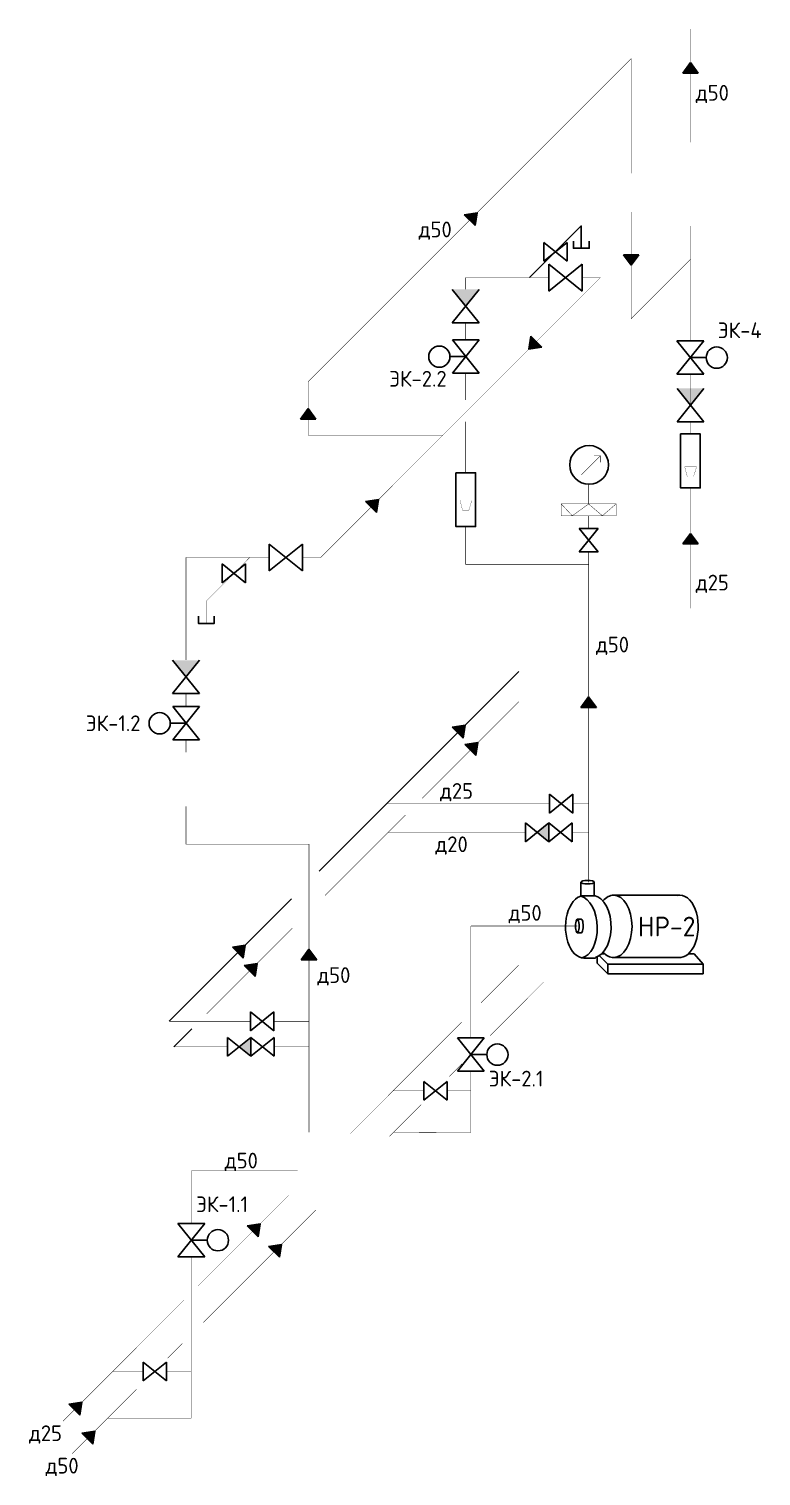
# Model space of a CAD drawing. Header units: millimetres. Extents: x -5247 to 64230, y -16204 to 29599.
# Drawn here: x 1400 to 3263, y 6044 to 9724 of the extents above; entities that cross this region are included whole.
import ezdxf

# ---------------------------------------------------------------- set-up
doc = ezdxf.new("R2010")
doc.units = ezdxf.units.MM
doc.layers.add('система', color=1, linetype='Continuous')
doc.styles.add('гостб', font='', dxfattribs={"height": 2.5})
doc.styles.get('гостб').set_extended_font_data('GOST type B')

msp = doc.modelspace()

# ---------------------------------------------------------------- hatches: boundary and pattern name
for color, points in [(30, [(3082.857, 9638.304), (3063.271, 9611.441), (3102.57, 9611.441)]), (1, [(2540.271, 9256.291), (2507.426, 9251.145), (2535.215, 9223.356)]), (1, [(2932.427, 9122.515), (2952.013, 9149.378), (2912.714, 9149.378)]), (1, [(2672.101, 8909.49), (2704.946, 8914.636), (2677.157, 8942.425)]), (1, [(2110.205, 8758.173), (2090.619, 8731.309), (2129.918, 8731.309)]), (1, [(2289.189, 8526.739), (2256.344, 8521.593), (2284.133, 8493.805)]), (1, [(2823.983, 8024.767), (2804.397, 7997.903), (2843.696, 7997.903)]), (24, [(2509.964, 7953.281), (2477.119, 7948.135), (2504.908, 7920.347)]), (24, [(1950.443, 7393.761), (1917.598, 7388.614), (1945.387, 7360.826)]), (1, [(2112.507, 7383.193), (2092.921, 7356.329), (2132.22, 7356.329)]), (150, [(1988.299, 6685.129), (1955.454, 6679.983), (1983.242, 6652.195)]), (1, [(2042.377, 6632.816), (2009.533, 6627.67), (2037.321, 6599.881)]), (150, [(1534.377, 6231.208), (1501.532, 6226.061), (1529.321, 6198.273)]), (1, [(1567.342, 6157.781), (1534.497, 6152.635), (1562.286, 6124.846)])]:
    msp.add_hatch(color=color).paths.add_polyline_path(points)
at = {"true_color": 0x82c9fc}
msp.add_hatch(color=151, dxfattribs=at).paths.add_polyline_path([(3082.857, 8440.844), (3063.271, 8413.98), (3102.57, 8413.98)])
at = {"true_color": 0xd8a855}
for points in [[(2542.107, 7908.876), (2509.262, 7903.73), (2537.051, 7875.941)], [(1980.233, 7347.002), (1947.388, 7341.856), (1975.177, 7314.067)]]:
    msp.add_hatch(color=43, dxfattribs=at).paths.add_polyline_path(points)
at = {"layer": 'система'}
for points in [[(2545.234, 9061.1), (2477.032, 9061.1), (2511.133, 9018.694)], [(3116.958, 8809.621), (3048.756, 8809.621), (3082.857, 8767.214)], [(1833.758, 8118.373), (1765.555, 8118.373), (1799.656, 8075.966)], [(2722.693, 7656.578), (2722.693, 7704.319), (2693.008, 7680.448)], [(1964.125, 7111.135), (1964.125, 7158.877), (1934.441, 7135.006)]]:
    msp.add_hatch(color=7, dxfattribs=at).paths.add_polyline_path(points)

# ---------------------------------------------------------------- linework, layer by layer
at = {"color": 30}
for p, q in [((3102.565, 9611.441), (3063.264, 9611.441)), ((3082.857, 9638.304), (3063.282, 9611.455)), ((3102.56, 9611.455), (3082.857, 9638.304))]:
    msp.add_line(p, q, dxfattribs=at)
at = {"color": 1}
for p, q in [((2535.211, 9223.36), (2507.421, 9251.15)), ((2540.271, 9256.291), (2507.444, 9251.148)), ((2535.217, 9223.374), (2540.271, 9256.291)), ((2912.719, 9149.378), (2952.02, 9149.378)), ((2912.724, 9149.364), (2932.427, 9122.515)), ((2932.427, 9122.515), (2952.002, 9149.364)), ((2677.154, 8942.407), (2672.101, 8909.49)), ((2677.161, 8942.421), (2704.951, 8914.631)), ((2672.101, 8909.49), (2704.928, 8914.633)), ((2110.205, 8758.173), (2090.629, 8731.324)), ((2129.907, 8731.324), (2110.205, 8758.173)), ((2129.912, 8731.309), (2090.612, 8731.309)), ((2284.128, 8493.809), (2256.339, 8521.598)), ((2289.189, 8526.739), (2256.362, 8521.596)), ((2284.135, 8493.822), (2289.189, 8526.739)), ((2823.983, 8024.767), (2804.408, 7997.918)), ((2843.685, 7997.918), (2823.983, 8024.767)), ((2843.69, 7997.903), (2804.39, 7997.903)), ((2112.507, 7383.193), (2092.931, 7356.344)), ((2132.209, 7356.344), (2112.507, 7383.193)), ((2132.214, 7356.329), (2092.914, 7356.329)), ((2037.317, 6599.885), (2009.527, 6627.675)), ((2042.377, 6632.816), (2009.55, 6627.673)), ((2037.324, 6599.899), (2042.377, 6632.816)), ((1562.282, 6124.85), (1534.492, 6152.64)), ((1567.342, 6157.781), (1534.515, 6152.637)), ((1562.289, 6124.864), (1567.342, 6157.781))]:
    msp.add_line(p, q, dxfattribs=at)
at = {"color": 151, "true_color": 0x82c9fc}
for p, q in [((3082.857, 8440.844), (3063.282, 8413.995)), ((3102.56, 8413.995), (3082.857, 8440.844)), ((3102.565, 8413.98), (3063.264, 8413.98))]:
    msp.add_line(p, q, dxfattribs=at)
at = {"color": 24}
for p, q in [((2509.964, 7953.281), (2477.137, 7948.138)), ((2504.911, 7920.364), (2509.964, 7953.281)), ((2504.904, 7920.351), (2477.114, 7948.14)), ((1945.383, 7360.83), (1917.593, 7388.62)), ((1950.443, 7393.761), (1917.616, 7388.617)), ((1945.39, 7360.844), (1950.443, 7393.761))]:
    msp.add_line(p, q, dxfattribs=at)
at = {"color": 43, "true_color": 0xd8a855}
for p, q in [((2537.047, 7875.945), (2509.257, 7903.735)), ((2542.107, 7908.876), (2509.28, 7903.733)), ((2537.054, 7875.959), (2542.107, 7908.876)), ((1975.173, 7314.071), (1947.383, 7341.861)), ((1980.233, 7347.002), (1947.406, 7341.859)), ((1975.18, 7314.085), (1980.233, 7347.002))]:
    msp.add_line(p, q, dxfattribs=at)
at = {"color": 137}
for p, q in [((2865.655, 7371.347), (2856.867, 7371.347)), ((3092.474, 7371.347), (3077.698, 7371.347)), ((3115.214, 7345.415), (3092.474, 7371.347))]:
    msp.add_line(p, q, dxfattribs=at)
at = {"color": 150}
for p, q in [((1983.238, 6652.199), (1955.449, 6679.988)), ((1988.299, 6685.129), (1955.472, 6679.986)), ((1983.245, 6652.212), (1988.299, 6685.129)), ((1529.317, 6198.277), (1501.527, 6226.067)), ((1534.377, 6231.208), (1501.55, 6226.064)), ((1529.323, 6198.291), (1534.377, 6231.208))]:
    msp.add_line(p, q, dxfattribs=at)
at = {"color": 30, "const_width": 1}
for points in [[(3082.857, 9723.033), (3082.857, 9435.215)], [(3082.857, 9222.204), (3082.857, 9137.425)]]:
    msp.add_lwpolyline(points, dxfattribs=at)
at = {"color": 1, "const_width": 1}
for points in [[(2452.732, 8690.202), (2110.205, 8690.202), (2110.205, 8826.144), (2932.427, 9648.366), (2932.427, 9356.743)], [(2932.427, 9258.034), (2932.427, 8986.995), (3082.857, 9137.425)], [(2095.589, 8379.654), (2142.184, 8379.654), (2853.66, 9091.13)], [(2511.133, 9061.332), (2511.133, 9091.13)], [(2511.133, 9091.13), (2722.251, 9091.13)], [(2807.065, 9091.13), (2853.66, 9091.13)], [(2511.133, 8932.668), (2511.133, 8976.287)], [(2511.133, 8779.607), (2511.133, 8847.855)], [(2511.133, 8595.094), (2511.133, 8725.222)], [(2823.983, 8362.046), (2511.133, 8362.046), (2511.133, 8457.888)], [(1799.656, 8119.043), (1799.656, 8379.654)], [(1799.656, 8379.654), (2010.775, 8379.654)], [(1851.204, 8212.005), (1851.204, 8268.817), (1962.04, 8379.654)], [(2823.983, 8362.046), (2823.983, 7553.523)], [(1799.656, 8000.286), (1799.656, 8033.559)], [(1799.656, 7957.446), (1799.656, 7958.312)], [(1799.656, 7883.618), (1799.656, 7915.472)], [(2112.507, 7650.57), (1799.656, 7650.57), (1799.656, 7746.412)], [(2112.507, 6917.7), (2112.507, 7650.57)], [(2524.43, 7442.412), (2524.43, 7157.724)], [(2524.43, 7442.412), (2795.026, 7442.412)], [(2573.263, 7163.621), (2709.408, 7299.766)], [(2524.43, 7115.319), (2524.43, 7115.316)], [(2469.301, 7059.659), (2501.644, 7092.002)], [(2524.43, 7072.911), (2524.43, 6917.327)], [(2317.07, 6907.428), (2397.72, 6988.078)], [(2327.646, 6918.003), (2524.43, 6917.327)], [(1812.953, 6685.706), (1812.953, 6819.57)], [(1812.953, 6819.57), (2083.55, 6819.57)], [(1843.633, 6433.991), (2129.677, 6720.035)], [(1812.953, 6642.864), (1812.953, 6643.733)], [(1812.953, 6191.011), (1812.953, 6600.892)], [(1752.895, 6343.252), (1790.256, 6380.614)], [(1510.009, 6100.367), (1673.67, 6264.028)], [(1812.953, 6191.011), (1600.653, 6191.011)]]:
    msp.add_lwpolyline(points, dxfattribs=at)
at = {"color": 1}
msp.add_lwpolyline([(2673.516, 9091.13), (2805.193, 9222.807), (2805.193, 9165.995)], dxfattribs=at)
for points in [[(2785.003, 9183.865), (2785.003, 9165.995), (2825.383, 9165.995), (2825.383, 9183.865)], [(1831.014, 8229.876), (1831.014, 8212.005), (1871.393, 8212.005), (1871.393, 8229.876)]]:
    msp.add_lwpolyline(points)
at = {"color": 151, "true_color": 0x82c9fc, "const_width": 1}
for points in [[(3082.857, 9137.425), (3082.857, 8930.188)], [(3082.857, 8888.214), (3082.857, 8887.349)], [(3082.857, 8845.375), (3082.857, 8767.214)], [(3082.857, 8724.808), (3082.857, 8693.708)], [(3082.857, 8556.502), (3082.857, 8249.99)]]:
    msp.add_lwpolyline(points, dxfattribs=at)
for points in [[(3057.899, 8693.708), (3107.815, 8693.708), (3107.815, 8556.502), (3057.899, 8556.502)], [(2486.174, 8595.094), (2536.091, 8595.094), (2536.091, 8457.888), (2486.174, 8457.888)]]:
    msp.add_lwpolyline(points, close=True)
for points, const_width in [([(2805.177, 8589.567), (2853.608, 8637.998), (2853.608, 8621.844)], 1), ([(2837.852, 8637.998), (2853.608, 8637.998), (2805.177, 8589.567)], 1), ([(3068.425, 8610.155), (3098.492, 8610.155), (3090.875, 8584.916), (3074.839, 8584.916), (3068.425, 8610.155)], 0.631), ([(2823.983, 8515.655), (2823.983, 8565.626)], 1), ([(2496.701, 8524.925), (2526.767, 8524.925), (2519.151, 8499.686), (2503.115, 8499.686), (2496.701, 8524.925)], 0.631), ([(2754.204, 8515.655), (2782.304, 8485.602), (2823.983, 8515.655), (2858.902, 8485.602), (2893.762, 8515.655)], 1), ([(2823.983, 8453.509), (2823.983, 8485.602)], 1), ([(2823.983, 8362.046), (2823.983, 8394.139)], 1)]:
    msp.add_lwpolyline(points, dxfattribs=dict(const_width=const_width))
at = {"const_width": 1}
msp.add_lwpolyline([(2754.204, 8515.655), (2893.762, 8515.655), (2893.762, 8485.602), (2754.204, 8485.602)], close=True, dxfattribs=at)
at = {"color": 24}
for points in [[(2646.073, 8089.309), (2138.628, 7581.864)], [(2067.818, 7511.054), (1756.799, 7200.035)]]:
    msp.add_lwpolyline(points, dxfattribs=at)
at = {"color": 43, "true_color": 0xd8a855, "const_width": 1}
for points in [[(2646.073, 8012.761), (2400.231, 7766.919)], [(2357.802, 7724.49), (2153.314, 7520.002)], [(2663.323, 7680.448), (2313.76, 7680.448)], [(2823.983, 7680.448), (2782.062, 7680.448)], [(2070.294, 7436.982), (1852.262, 7218.95)], [(1904.756, 7135.006), (1768.318, 7135.006)], [(2112.507, 7135.006), (2023.495, 7135.006)]]:
    msp.add_lwpolyline(points, dxfattribs=at)
at = {"color": 24, "const_width": 1}
for points in [[(2723.947, 7753.562), (2310.326, 7753.562)], [(2823.983, 7753.562), (2783.316, 7753.562)], [(1963.626, 7200.035), (1756.799, 7200.035)], [(2112.507, 7200.035), (2022.996, 7200.035)]]:
    msp.add_lwpolyline(points, dxfattribs=at)
at = {"color": 150, "const_width": 1}
for points in [[(2550.116, 7246.866), (2646.073, 7342.823)], [(2217.537, 6914.286), (2500.948, 7197.698)], [(2405.009, 7023.358), (2326.608, 7023.358), (2229.414, 6926.164)], [(2524.43, 7023.358), (2464.379, 7023.358)], [(1830.055, 6526.805), (2060.76, 6757.51)], [(1486.581, 6183.331), (1794.569, 6491.319)], [(1691.017, 6309.365), (1612.615, 6309.365), (1515.422, 6212.172)], [(1812.953, 6309.365), (1750.386, 6309.365)]]:
    msp.add_lwpolyline(points, dxfattribs=at)
at = {"color": 43, "true_color": 0xd8a855}
msp.add_lwpolyline([(1814.519, 7181.207), (1768.318, 7135.006)], dxfattribs=at)
msp.add_circle((2825.087, 8614.968), 49.354)
at = {"layer": 'система', "color": 7}
for p, q in [((2709.67, 9180.839), (2709.67, 9133.097)), ((2709.67, 9180.839), (2769.04, 9133.097)), ((2709.67, 9133.097), (2769.04, 9180.839)), ((2769.04, 9180.839), (2769.04, 9133.097)), ((2722.251, 9057.029), (2722.251, 9125.231)), ((2722.251, 9057.029), (2807.065, 9125.231)), ((2722.251, 9125.231), (2807.065, 9057.029)), ((2807.065, 9057.029), (2807.065, 9125.231)), ((2477.032, 9061.1), (2545.234, 8976.287)), ((2545.234, 9061.1), (2477.032, 8976.287)), ((2545.234, 8976.287), (2477.032, 8976.287)), ((2477.032, 8976.287), (2545.234, 8976.287)), ((2545.582, 8932.668), (2477.38, 8932.668)), ((2477.38, 8847.855), (2545.582, 8932.668)), ((2545.582, 8847.855), (2477.38, 8932.668)), ((3048.408, 8930.188), (3116.61, 8930.188)), ((3116.61, 8930.188), (3048.408, 8845.375)), ((3048.408, 8930.188), (3116.61, 8845.375)), ((2511.481, 8890.262), (2471.05, 8890.262)), ((3082.508, 8887.781), (3122.94, 8887.781)), ((2545.582, 8847.855), (2477.38, 8847.855)), ((3048.408, 8845.375), (3116.61, 8845.375)), ((3048.756, 8809.621), (3116.958, 8724.808)), ((3116.958, 8809.621), (3048.756, 8724.808)), ((3116.958, 8724.808), (3048.756, 8724.808)), ((3048.756, 8724.808), (3116.958, 8724.808)), ((2800.112, 8453.509), (2847.854, 8453.509)), ((2800.112, 8453.509), (2847.854, 8394.139)), ((2847.854, 8453.509), (2800.112, 8394.139)), ((2010.775, 8345.552), (2010.775, 8413.755)), ((2010.775, 8345.552), (2095.589, 8413.755)), ((2010.775, 8413.755), (2095.589, 8345.552)), ((2095.589, 8345.552), (2095.589, 8413.755)), ((2800.112, 8394.139), (2847.854, 8394.139)), ((1892.008, 8363.177), (1892.008, 8315.435)), ((1892.008, 8363.177), (1951.377, 8315.435)), ((1892.008, 8315.435), (1951.377, 8363.177)), ((1951.377, 8363.177), (1951.377, 8315.435)), ((1765.555, 8118.373), (1833.758, 8033.559)), ((1833.758, 8118.373), (1765.555, 8033.559)), ((1833.758, 8033.559), (1765.555, 8033.559)), ((1765.555, 8033.559), (1833.758, 8033.559)), ((1834.106, 8000.286), (1765.904, 8000.286)), ((1765.904, 7915.472), (1834.106, 8000.286)), ((1834.106, 7915.472), (1765.904, 8000.286)), ((1800.005, 7957.879), (1759.574, 7957.879)), ((1834.106, 7915.472), (1765.904, 7915.472)), ((2723.947, 7777.433), (2723.947, 7729.692)), ((2783.316, 7777.433), (2723.947, 7729.692)), ((2783.316, 7729.692), (2723.947, 7777.433)), ((2783.316, 7777.433), (2783.316, 7729.692)), ((2663.323, 7656.578), (2663.323, 7704.319)), ((2663.323, 7704.319), (2663.323, 7656.578)), ((2722.693, 7704.319), (2663.323, 7656.578)), ((2722.693, 7656.578), (2663.323, 7704.319)), ((2722.693, 7704.319), (2722.693, 7656.578)), ((2782.062, 7704.319), (2722.693, 7656.578)), ((2782.062, 7656.578), (2722.693, 7704.319)), ((2782.062, 7704.319), (2782.062, 7656.578)), ((1963.626, 7223.906), (1963.626, 7176.165)), ((2022.996, 7223.906), (1963.626, 7176.165)), ((2022.996, 7176.165), (1963.626, 7223.906)), ((2022.996, 7223.906), (2022.996, 7176.165)), ((1904.756, 7111.135), (1904.756, 7158.877)), ((1904.756, 7158.877), (1904.756, 7111.135)), ((1964.125, 7158.877), (1904.756, 7111.135)), ((1964.125, 7111.135), (1904.756, 7158.877)), ((1964.125, 7158.877), (1964.125, 7111.135)), ((2023.495, 7158.877), (1964.125, 7111.135)), ((2023.495, 7111.135), (1964.125, 7158.877)), ((2023.495, 7158.877), (2023.495, 7111.135)), ((2490.33, 7157.724), (2558.532, 7157.724)), ((2558.532, 7157.724), (2490.33, 7072.911)), ((2490.33, 7157.724), (2558.532, 7072.911)), ((2524.43, 7115.317), (2564.861, 7115.317)), ((2490.33, 7072.911), (2558.532, 7072.911)), ((2405.009, 7047.228), (2405.009, 6999.487)), ((2464.379, 7047.228), (2405.009, 6999.487)), ((2464.379, 6999.487), (2405.009, 7047.228)), ((2464.379, 7047.228), (2464.379, 6999.487)), ((1779.202, 6685.706), (1847.404, 6685.706)), ((1847.404, 6685.706), (1779.202, 6600.892)), ((1779.202, 6685.706), (1847.404, 6600.892)), ((1813.302, 6643.298), (1853.733, 6643.298)), ((1779.202, 6600.892), (1847.404, 6600.892)), ((1691.017, 6333.236), (1691.017, 6285.495)), ((1750.386, 6333.236), (1691.017, 6285.495)), ((1750.386, 6285.495), (1691.017, 6333.236)), ((1750.386, 6333.236), (1750.386, 6285.495))]:
    msp.add_line(p, q, dxfattribs=at)
at = {"layer": 'система', "color": 137}
for p, q in [((2804.092, 7553.829), (2804.092, 7518.371)), ((2838.403, 7553.829), (2838.403, 7519.428)), ((2839.469, 7519.43), (2809.514, 7519.37)), ((2887.469, 7520.778), (3055.884, 7520.778)), ((2795.026, 7459.567), (2805.587, 7459.562)), ((2795.026, 7425.257), (2805.667, 7425.257)), ((2841.081, 7360.882), (2811.86, 7360.882)), ((2845.808, 7347.875), (2845.564, 7363.759)), ((2872.939, 7345.424), (2851.868, 7366.495)), ((2887.469, 7362.192), (3055.884, 7362.192)), ((2872.964, 7320.719), (2845.808, 7347.875)), ((3115.214, 7345.415), (2872.946, 7345.415)), ((2872.964, 7320.719), (2872.946, 7345.415)), ((3115.214, 7320.719), (3115.214, 7345.415)), ((3115.214, 7320.719), (2872.964, 7320.719))]:
    msp.add_line(p, q, dxfattribs=at)
at = {"layer": 'система', "color": 7}
for centre in [(2444.034, 8890.262), (3149.956, 8887.781), (1732.558, 7957.879), (2591.877, 7115.317), (1880.749, 6643.298)]:
    msp.add_circle(centre, 27.016, dxfattribs=at)
at = {"layer": 'система', "color": 137}
msp.add_ellipse((2821.247, 7553.829), major_axis=(17.155, 0), ratio=0.26517939, dxfattribs=at)
for centre, major_axis, ratio, start_param, end_param in [((2811.848, 7440.175), (0, 79.293), 0.58977424, 6.23562814, 9.42504178), ((2887.469, 7441.485), (0, 79.293), 0.58977424, 0, 0.61589502), ((3055.884, 7441.485), (0, 79.293), 0.58977424, 3.04843202, 6.42390045), ((2795.026, 7442.412), (0, -17.155), 0.26517939, 3.14159265, 6.30833697), ((2795.25, 7442.412), (0, -17.155), 0.26517939, 6.25915552, 9.41847204), ((2805.558, 7442.407), (0, -17.155), 0.26517939, 6.25915552, 9.41847204), ((2887.469, 7441.485), (0, 79.293), 0.58977424, 2.54412064, 3.14159265)]:
    msp.add_ellipse(centre, major_axis=major_axis, ratio=ratio, start_param=start_param, end_param=end_param, dxfattribs=at)
at = {"layer": 'система', "color": 137, "extrusion": (0, 0, -1)}
for centre, major_axis, start_param, end_param in [((2799.1, 7439.95), (-2.798, 79.244), 6.44979849, 9.31999674), ((2834.145, 7440.652), (0, 79.293), 6.16672474, 9.27591944), ((2887.469, 7441.485), (0, 79.293), 0, 3.14159265)]:
    msp.add_ellipse(centre, major_axis=major_axis, ratio=0.58977424, start_param=start_param, end_param=end_param, dxfattribs=at)

# ---------------------------------------------------------------- texts
at = {"layer": 'система', "color": 7, "style": 'гостб'}
for s, height, p in [('д50', 40, (3096.516, 9541.199)), ('д50', 40, (2391.367, 9193.585)), ('ЭК-4', 40, (3152.66, 8937.294)), ('ЭК-2.2', 40, (2316.719, 8813.964)), ('д25', 40, (3096.539, 8295.695)), ('д50', 40, (2842.419, 8138.033)), ('ЭК-1.2', 40, (1544.822, 7937.98)), ('д25', 40, (2445.695, 7765.795)), ('д20', 40, (2433.914, 7630.216)), ('д50', 40, (2620.183, 7455.777)), ('НР-2', 50, (2949.221, 7416.047)), ('д50', 40, (2133.573, 7297.5)), ('ЭК-2.1', 40, (2569.963, 7034.334)), ('д50', 40, (1898.213, 6825.892)), ('ЭК-1.1', 40, (1825.365, 6714.84)), ('д25', 40, (1400, 6132.619)), ('д50', 40, (1442.182, 6050))]:
    msp.add_text(s, height=height, dxfattribs=at).set_placement(p)

doc.saveas('drawing.dxf')
